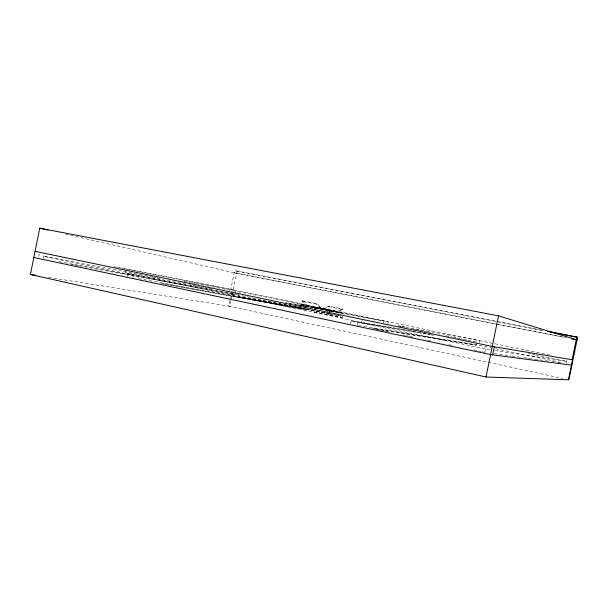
<?xml version="1.0" encoding="UTF-8"?>
<svg xmlns="http://www.w3.org/2000/svg" width="608" height="608" viewBox="0 0 608 608"><rect width="100%" height="100%" fill="white"/><g stroke="black" fill="none" stroke-linecap="round" stroke-linejoin="round"><path stroke-width="0.46" stroke-dasharray="3.04 2.28" d="M38.783 256.599L39.315 253.977M43.16 258.712L44.278 253.179M292.478 306.181L232.134 295.154L125.636 272.81L126.16 270.21M127.566 276.61L128.09 274.003L236.459 294.295M132.802 277.552L133.296 275.097L43.654 256.257L148.793 276.154M541.318 330.121L234.627 270.552L230.82 289.317L551.129 355.391M229.771 300.565L228.654 306.067L562.392 378.404M229.961 299.645L232.005 289.552L121.433 268.09M230.956 300.762L229.839 306.257L48.192 277.294M231.139 299.85L236.976 271.1L234.627 270.552M78.455 265.749L234.87 294.743L235.767 290.328L119.571 267.786M335.244 314.746L231.99 295.845L237.933 297.092L238.648 293.603M314.131 307.716L300.496 304.897L300.618 304.319L336.095 311.41L342.95 309.001L343.094 309.54L337.159 311.63L323.023 308.948L329.126 306.774L343.094 309.54M301.051 305.71L301.424 303.871L199.812 284.354M163.339 283.906L306.622 309.746L307.093 307.443M342.433 316.251L342.205 317.376L313.819 311.881L314.762 307.245L329.126 309.974L328.578 312.656M314.724 310.103L315.164 307.929L343.011 313.432L343.125 312.862L337.159 311.63M300.496 304.897L321.168 308.332L316.646 304.129L301.948 301.211L302.298 300.755L316.981 303.696L322.21 308.545M315.719 310.278L316.16 308.112M327.165 312.368L327.59 310.262M328.198 314.891L328.442 313.728L314.579 310.832M329.034 310.802L329.156 310.217L343.125 312.862M329.088 312.732L329.513 310.635L343.011 313.432M350.626 323.897L351.234 320.91L418.426 332.47M357.481 325.356L358.089 322.354L429.924 334.658M297.631 307.26L238.078 296.4L361.692 322.324L362.307 319.322M383.291 323.274L383.777 320.864L285.555 302.336M387.889 323.722L388.276 321.792L288.83 303.058M375.09 328.958L476.056 345.184L476.573 342.646M479.165 342.661L479.583 340.624L406.053 327.271M484.872 352.268L485.974 346.902M566.679 360.445L566.063 363.455L564.194 363.204M316.646 304.129L316.981 303.696M302.298 300.755L307.663 305.778L321.928 308.727L328.981 306.212L342.95 309.001M494.19 353.636L510.994 355.931M511.928 356.06L520.326 357.208M524.058 357.717L527.797 358.226M528.724 358.355L533.391 358.994M534.326 359.123L538.992 359.754M539.927 359.883L544.593 360.521M545.528 360.65L548.325 361.03M552.064 361.54L553.926 361.798M557.665 362.307L559.527 362.566M490.17 349.843L351.234 320.91M494.821 350.542L566.496 361.327L535.906 354.973M371.982 328.122L374.786 328.578M375.721 328.73L476.056 345.184M358.416 325.508L476.155 344.675L490.99 347.776M419.353 332.629L422.157 333.108M423.084 333.275L426.824 333.914M427.751 334.073L430.555 334.56M430.859 334.818L433.656 335.297M361.692 322.324L415.766 331.687M313.819 311.881L342.205 317.376M160.96 283.32L306.622 309.746M329.369 313.895L336.832 315.24M337.767 315.408L340.564 315.909M298.558 307.428L301.348 307.937M301.758 308.104L299.919 307.77L313.173 310.536M302.685 308.271L305.452 308.78M306.371 308.948L309.145 309.449M138.738 278.639L301.69 308.264L234.954 294.295L58.984 261.653M398.605 325.918L401.394 326.42M402.329 326.595L405.118 327.096M237.933 297.092L328.221 313.432M329.148 313.599L331.945 314.1M293.406 306.348L298.049 307.192M71.007 264.374L73.804 264.883M74.731 265.058L77.528 265.574M125.636 272.81L188.153 284.536M189.08 284.711L191.885 285.236M192.82 285.41L195.616 285.935M196.551 286.11L200.283 286.809M201.21 286.984L204.014 287.508M204.949 287.683L207.746 288.207M208.681 288.382L211.478 288.906M297.32 305.011L300.116 305.535M149.72 276.328L152.509 276.86M153.444 277.035L156.233 277.56M157.16 277.742L159.957 278.266M321.928 308.727L336.095 311.41M183.958 281.314L191.421 282.743M192.348 282.925L195.145 283.457M196.08 283.64L198.877 284.179M236.976 271.1L544.099 330.767M114 266.646L116.789 267.186M117.716 267.368L120.506 267.908M234.179 272.756L496.979 324.178M497.914 324.36L563.152 337.121M495.178 323.912L236.527 273.296L65.596 234.118M496.113 324.094L568.678 338.299M300.618 304.319L306.584 305.55L301.948 301.211M323.023 308.948L329.156 310.217M315.24 307.686L328.51 310.43M315.848 308.043L316.677 308.218M302.898 306.09L305.672 306.668M328.806 311.463L331.58 312.041M398.027 325.827L400.794 326.397M401.713 326.595L404.48 327.165M412.779 328.89L415.545 329.46M416.465 329.65L419.231 330.228M420.158 330.418L422.925 330.988M423.844 331.185L426.611 331.755M427.53 331.945L430.297 332.523M445.976 335.776L452.428 337.113M453.348 337.303L456.114 337.873M457.034 338.071L459.8 338.641M460.727 338.831L463.494 339.408M464.413 339.598L467.18 340.176M468.099 340.366L478.245 342.471M528.489 353.43L531.27 354.016M532.198 354.206L534.979 354.783M322.02 311.988L324.771 312.565M325.69 312.755L328.442 313.333M336.14 314.936L338.838 315.499M495.619 348.741L563.282 362.877M231.108 293.953L234.87 294.743M377.788 329.658L380.555 330.243M381.474 330.44L384.248 331.026M385.168 331.223L387.942 331.808M402.709 334.94L405.475 335.532M406.402 335.722L409.169 336.315M410.088 336.505L412.862 337.098M427.629 340.229L430.396 340.814M448.856 344.728L453.477 345.701M473.784 350.01L477.47 350.793M478.397 350.991L481.164 351.576M482.091 351.774L484.857 352.359M328.981 306.212L329.126 306.774"/><path stroke-width="0.91" d="M547.846 331.39L577.6 337.28L568.875 379.81L486.005 377.006L30.4 274.459L39.725 228.19L498.514 315.848L577.053 339.94M486.005 377.006L498.514 315.848M492.647 354.852L494.304 346.773M572.082 359.731L576.741 336.999M568.427 379.795L572.523 359.799L492.26 346.431L35.059 251.332M571.429 365.134L490.595 354.586L33.82 257.496M30.4 274.459L36.016 275.356M547.816 331.489L577.6 337.28M571.535 338.762L576.194 339.674M39.725 228.19L48.04 230.098"/></g></svg>
